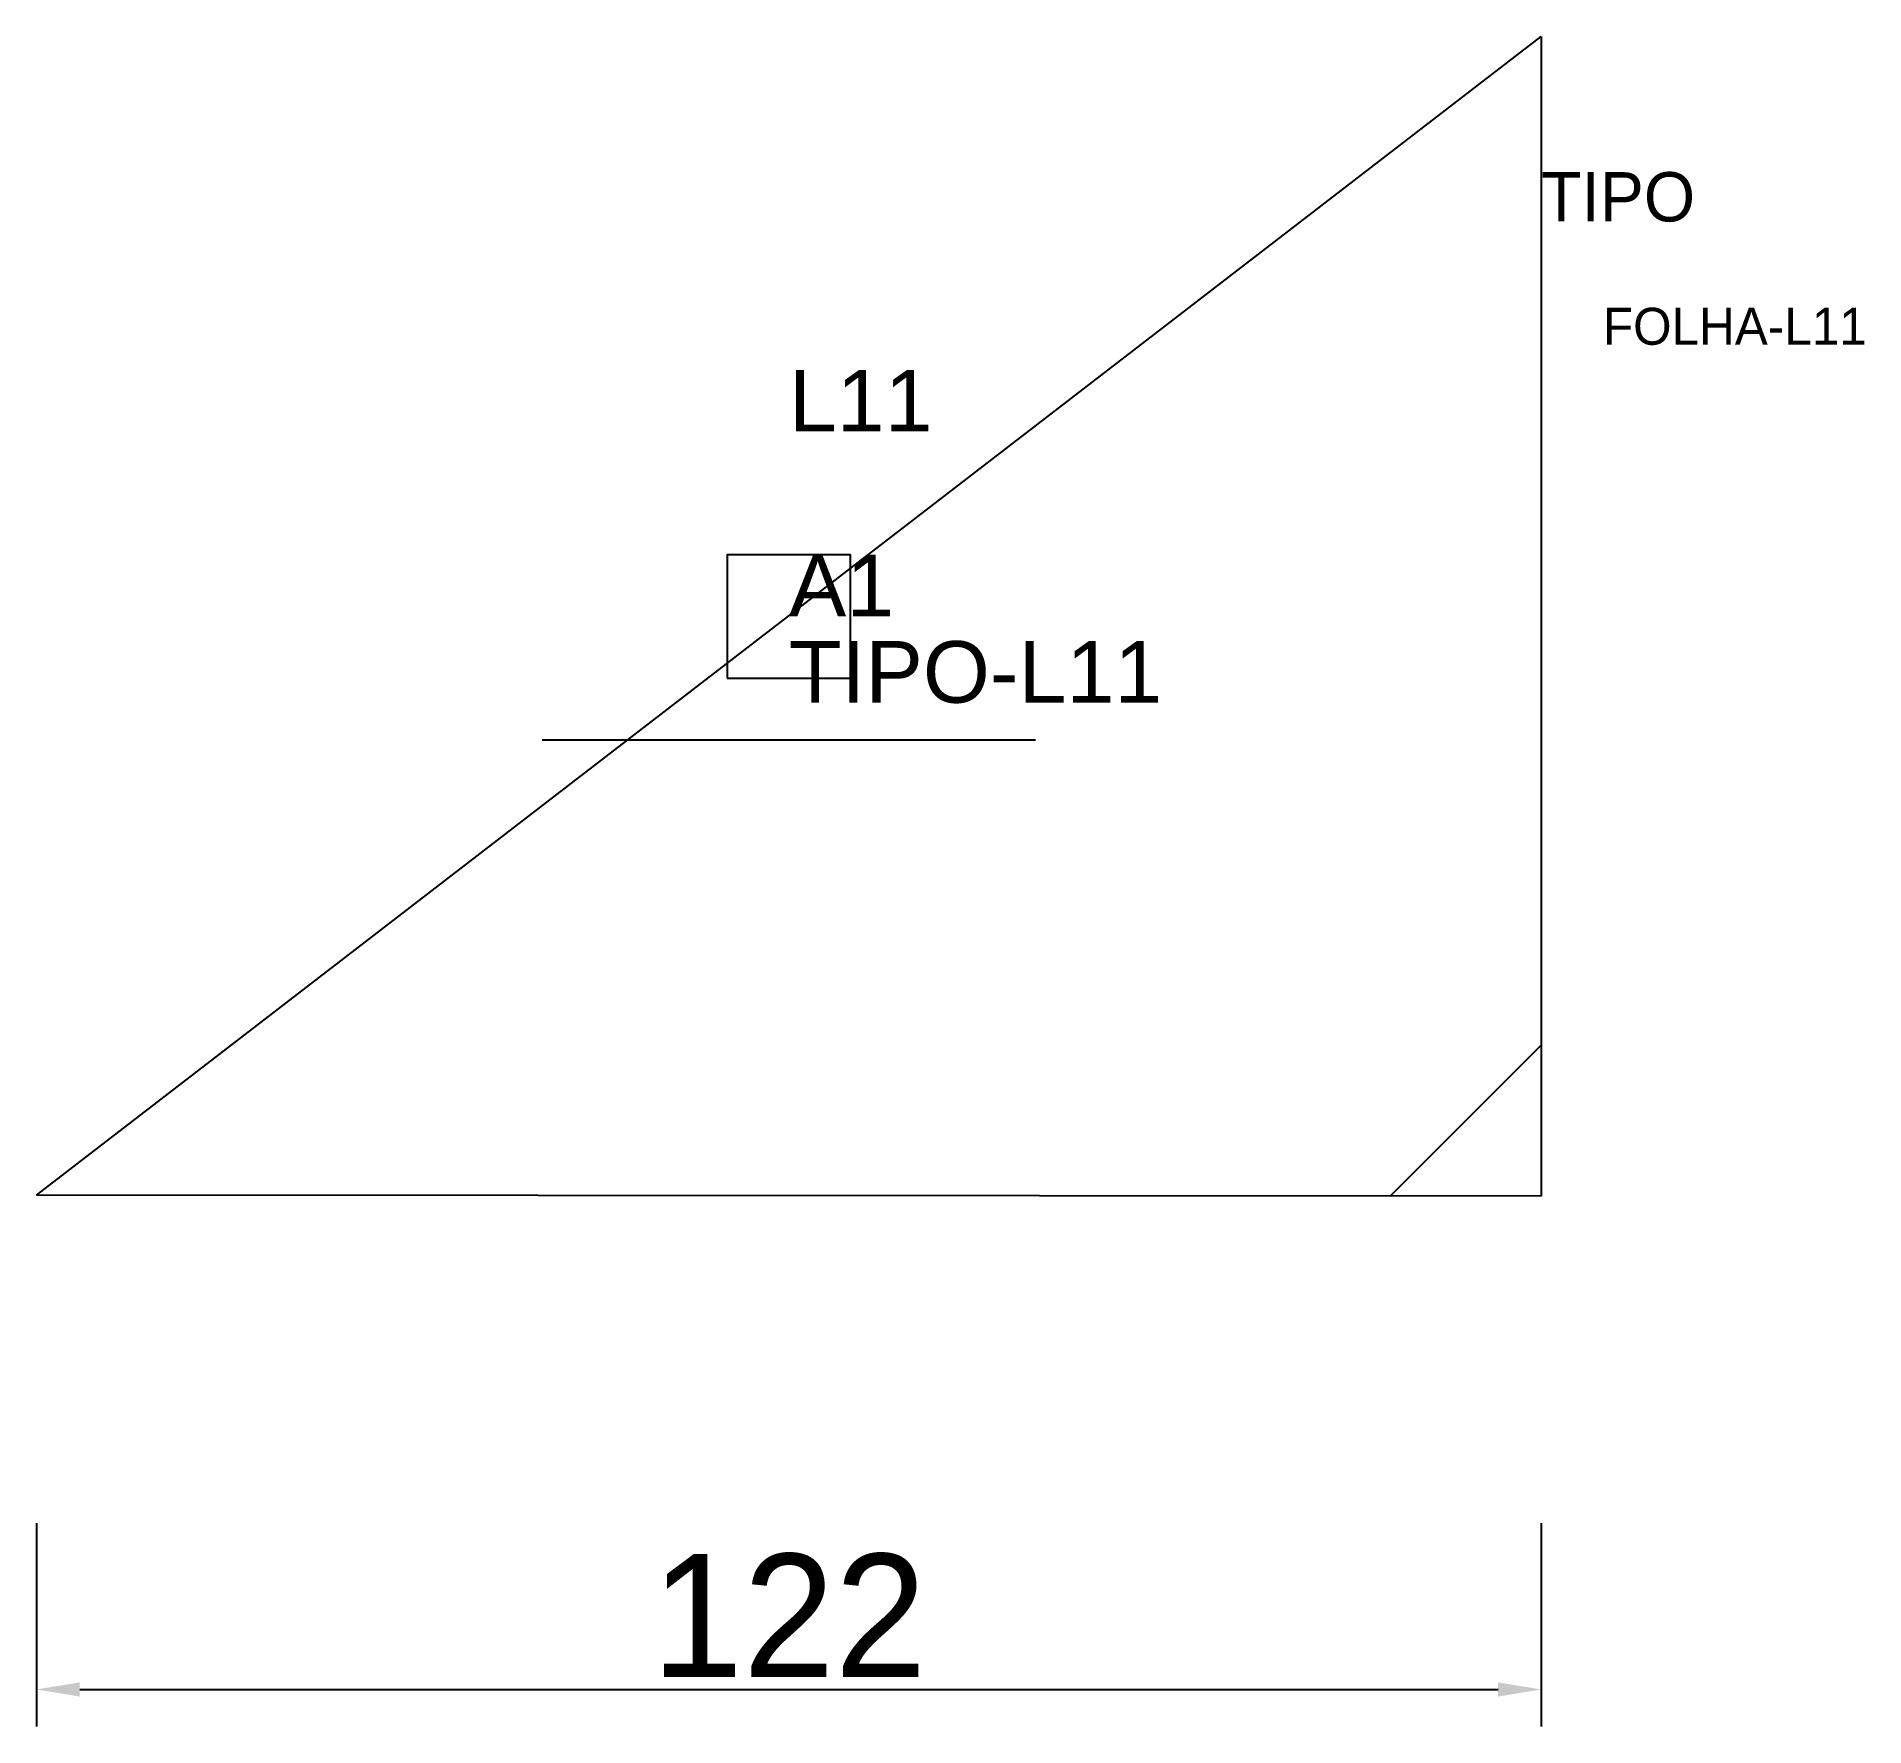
# Model space of a CAD drawing. Header units: metres. Extents: x 222 to 370, y 64 to 202.
import ezdxf

# ---------------------------------------------------------------- set-up
doc = ezdxf.new("R2010")
doc.units = ezdxf.units.M
for name, color, linetype in [('3', 3, 'CONTINUOUS'), ('AUX00', 7, 'CONTINUOUS'), ('COTA', 241, 'CONTINUOUS'), ('FOLHA', 255, 'CONTINUOUS'), ('Hachura', 251, 'CONTINUOUS'), ('NOMENCLATURA', 7, 'CONTINUOUS'), ('Nível', 160, 'CONTINUOUS'), ('Painéis', 200, 'CONTINUOUS'), ('Pilares', 5, 'CONTINUOUS'), ('SARR_2.2x7', 40, 'CONTINUOUS')]:
    doc.layers.add(name, color=color, linetype=linetype)
doc.styles.add('ARIAL', font='Arial.ttf')
doc.styles.add('STR_STANDARD', font='arial.ttf')
doc.dimstyles.new('EZ DXF', dxfattribs={"dimtxt": 10, "dimasz": 3.5, "dimexe": 3, "dimexo": 1.5, "dimgap": 1, "dimtad": 1, "dimdec": 1, "dimdsep": 46, "dimcen": 2.5, "dimazin": 3, "dimtfac": 1, "dimtmove": 0, "dimatfit": 3})

msp = doc.modelspace()

# ---------------------------------------------------------------- hatches: boundary and pattern name
at = {"layer": 'Hachura'}
h = msp.add_hatch(dxfattribs=at)
h.set_pattern_fill('ANSI31', scale=50)
h.paths.add_polyline_path([(344.2, 201.5), (344.2, 107.43), (222.2, 107.51)])
h = msp.add_hatch(dxfattribs=at)
h.set_pattern_fill('ANSI31', scale=50)
h.paths.add_polyline_path([(344.2, 201.5), (344.2, 107.43), (222.2, 107.51)])

# ---------------------------------------------------------------- linework, layer by layer
at = {"layer": 'Painéis', "color": 200}
for p, q in [((222.2, 107.51), (344.2, 201.5)), ((222.2, 107.51), (344.2, 201.5)), ((344.2, 201.5), (344.2, 107.43)), ((344.2, 201.5), (344.2, 107.43)), ((344.2, 107.43), (222.2, 107.51)), ((344.2, 107.43), (222.2, 107.51))]:
    msp.add_line(p, q, dxfattribs=at)
at = {"layer": 'Pilares'}
msp.add_lwpolyline([(278.2, 149.465), (288.2, 149.465), (288.2, 159.465), (278.2, 159.465)], close=True, dxfattribs=at)
msp.add_lwpolyline([(278.2, 149.465), (288.2, 149.465), (288.2, 159.465), (278.2, 159.465)], close=True, dxfattribs=at)
at = {"layer": 'SARR_2.2x7'}
msp.add_line((263.2, 144.465), (303.2, 144.465), dxfattribs=at)
msp.add_line((263.2, 144.465), (303.2, 144.465), dxfattribs=at)

# ---------------------------------------------------------------- texts
at = {"layer": '3', "style": 'STR_STANDARD'}
msp.add_text('A1', height=5, dxfattribs=at).set_placement((283.2, 154.465))
msp.add_text('A1', height=5, dxfattribs=at).set_placement((283.2, 154.465))
at = {"layer": 'AUX00', "style": 'STR_STANDARD'}
msp.add_text('TIPO-L11', height=5, dxfattribs=at).set_placement((283.2, 147.465))
msp.add_text('TIPO-L11', height=5, dxfattribs=at).set_placement((283.2, 147.465))
at = {"layer": 'FOLHA'}
msp.add_text('FOLHA-L11', height=3, dxfattribs=at).set_placement((349.2, 176.5))
msp.add_text('FOLHA-L11', height=3, dxfattribs=at).set_placement((349.2, 176.5))
at = {"layer": 'NOMENCLATURA', "insert": (283.2, 174.465), "char_height": 5, "attachment_point": 1, "style": 'ARIAL'}
msp.add_mtext('L11', dxfattribs=at)
msp.add_mtext('L11', dxfattribs=at)
at = {"layer": 'Nível'}
msp.add_text('TIPO', height=4, dxfattribs=at).set_placement((344.2, 186.5))
msp.add_text('TIPO', height=4, dxfattribs=at).set_placement((344.2, 186.5))

# ---------------------------------------------------------------- dimensions: what is measured, and where the dimension line sits
at = {"layer": 'COTA'}
msp.add_linear_dim(base=(222.2, 67.43), p1=(222.2, 82.43), p2=(344.2, 82.43), dimstyle='EZ DXF', dxfattribs=at).render()
msp.add_linear_dim(base=(222.2, 67.43), p1=(222.2, 82.43), p2=(344.2, 82.43), dimstyle='EZ DXF', dxfattribs=at).render()

doc.saveas('drawing.dxf')
